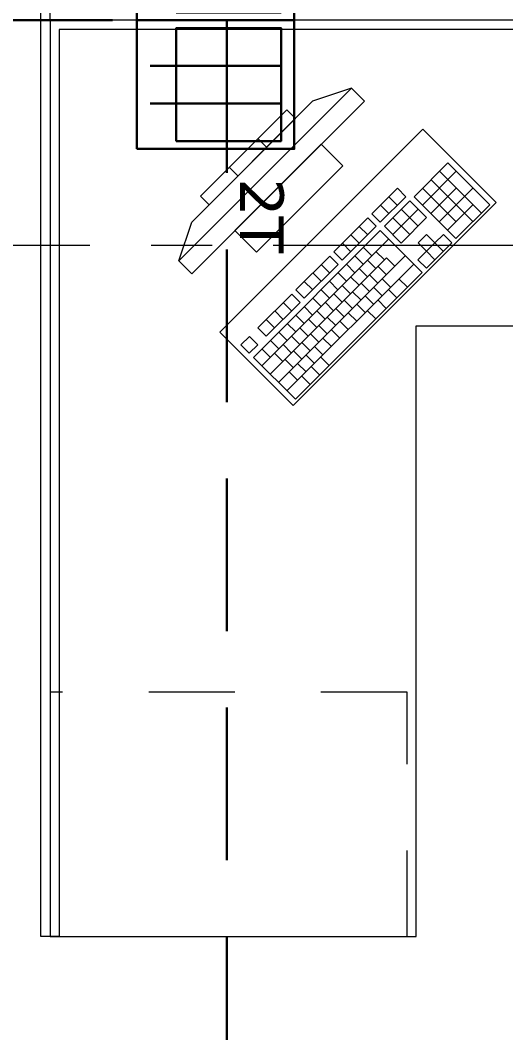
# Model space of a CAD drawing. Header units: inches. Extents: x -19 to 5698, y -728 to 92.
# Drawn here: x 138.352 to 139.148, y 33.118 to 34.775 of the extents above; entities that cross this region are included whole.
import ezdxf

# ---------------------------------------------------------------- set-up
doc = ezdxf.new("R2010")
doc.units = ezdxf.units.IN
doc.header["$MEASUREMENT"] = 0
for name, pattern in [('HIDDEN', [0.375, 0.25, -0.125]), ('Punto & Raya', [0.65, 0.5, -0.075, 0, -0.075]), ('Rayas', [0.282222, 0.141111, -0.141111])]:
    doc.linetypes.add(name, pattern=pattern)
doc.layers.get('0').update_dxf_attribs({"color": 61})
doc.layers.add('00 conduct tomacorr', color=120, linetype='HIDDEN', lineweight=30)
doc.layers.add('Interior - Mobiliario', color=7, linetype='Continuous')
doc.layers.add('Marcador - Secciones', color=7, linetype='Continuous')

# ---------------------------------------------------------------- blocks, each defined once
blk = doc.blocks.new('CAJA POP UP 6 MODULOS')
at = {"layer": '00 conduct tomacorr', "linetype": 'Continuous'}
for p, q in [((-0.095, -0.165), (-0.095, -0.0151)), ((-0.052, -0.165), (-0.052, -0.0151)), ((0.052, -0.165), (0.052, -0.0151)), ((0.095, -0.165), (0.095, -0.0151)), ((0, -0.165), (0, -0.18))]:
    blk.add_line(p, q, dxfattribs=at)
for points in [[(-0.147, 0), (0.147, 0), (0.147, -0.18), (-0.147, -0.18)], [(0, 0), (0.147, 0), (0.147, -0.18), (0, -0.18)]]:
    blk.add_lwpolyline(points, close=True, dxfattribs=at)
for points in [[(-0.138, -0.045), (-0.009, -0.045), (-0.009, -0.165), (-0.138, -0.165), (-0.138, -0.045)], [(0.009, -0.045), (0.138, -0.045), (0.138, -0.165), (0.009, -0.165), (0.009, -0.045)]]:
    blk.add_lwpolyline(points, dxfattribs=at)
at = {"color": 1, "insert": (-0.1807, -0.168), "char_height": 0.05, "attachment_point": 1, "rotation": 180}
blk.add_mtext_dynamic_manual_height_columns('{\\fVerdana|b0|i0|c0|p34;2T}', width=0.000481, gutter_width=0.1561, heights=[0], dxfattribs=at)

msp = doc.modelspace()

# ---------------------------------------------------------------- linework, layer by layer
at = {"layer": '00 conduct tomacorr'}
for p, q in [((127.0037, 34.775, 0), (138.6907, 34.775)), ((138.6907, 34.775), (138.6907, 30.2))]:
    msp.add_line(p, q, dxfattribs=at)
at = {"layer": 'Interior - Mobiliario', "color": 175, "linetype": 'Continuous', "lineweight": 13}
for p, q in [((138.3861, 34.76), (138.3861, 34.79)), ((138.3861, 33.275), (138.3861, 34.76)), ((138.4161, 34.76), (138.4161, 33.275)), ((139.7011, 34.76), (138.4161, 34.76)), ((138.895, 34.6639), (138.6121, 34.3811)), ((138.895, 34.6639), (138.8313, 34.6427)), ((138.9162, 34.6427), (138.895, 34.6639)), ((138.6334, 34.3599), (138.9162, 34.6427)), ((138.6334, 34.4447), (138.8313, 34.6427)), ((138.7889, 34.6286), (138.6475, 34.4872)), ((138.8031, 34.6144), (138.7889, 34.6286)), ((138.6616, 34.473), (138.8031, 34.6144)), ((138.7559, 34.5673), (138.7418, 34.5814)), ((138.8455, 34.572), (138.7041, 34.4306)), ((138.8808, 34.5367), (138.8455, 34.572)), ((139.0529, 34.5416), (138.9976, 34.4862)), ((139.1215, 34.4731), (139.0529, 34.5416)), ((138.7088, 34.5202), (138.6946, 34.5343)), ((138.7394, 34.3952), (138.8808, 34.5367)), ((139.0113, 34.4725), (139.0667, 34.5279)), ((139.1077, 34.4592), (139.0391, 34.5278)), ((139.0938, 34.4454), (139.0253, 34.5139)), ((138.9701, 34.4999), (138.9285, 34.4583)), ((138.9838, 34.4862), (138.9701, 34.4999)), ((139.0663, 34.4452), (139.0114, 34.5001)), ((139.025, 34.4588), (139.0665, 34.5003)), ((139.0387, 34.4451), (139.0941, 34.5005)), ((138.6475, 34.4872), (138.6616, 34.473)), ((138.9422, 34.4446), (138.9838, 34.4862)), ((138.9906, 34.4793), (138.9491, 34.4378)), ((138.9699, 34.4723), (138.9562, 34.486)), ((139.0181, 34.4519), (138.9906, 34.4793)), ((138.9976, 34.4862), (139.0661, 34.4177)), ((138.9285, 34.4583), (138.9422, 34.4446)), ((138.9561, 34.4585), (138.9424, 34.4722)), ((138.9628, 34.4241), (139.0043, 34.4656)), ((139.0042, 34.438), (138.9768, 34.4655)), ((139.0524, 34.4314), (139.094, 34.4729)), ((139.0661, 34.4177), (139.1215, 34.4731)), ((138.6121, 34.3811), (138.6334, 34.4447)), ((138.9216, 34.4514), (138.8662, 34.396)), ((138.9353, 34.4377), (138.9216, 34.4514)), ((138.9904, 34.4242), (138.9629, 34.4516)), ((138.9765, 34.4103), (139.0181, 34.4519)), ((138.7041, 34.4306), (138.7394, 34.3952)), ((138.9422, 34.4308), (138.7345, 34.2231)), ((138.8799, 34.3823), (138.9353, 34.4377)), ((138.9215, 34.4239), (138.9078, 34.4376)), ((139.0107, 34.3623), (138.9422, 34.4308)), ((138.9491, 34.4378), (138.9765, 34.4103)), ((138.7482, 34.2094), (138.9559, 34.4171)), ((138.8938, 34.3962), (138.8801, 34.4099)), ((138.9076, 34.41), (138.8939, 34.4237)), ((139.0179, 34.4243), (139.0041, 34.4105)), ((139.0041, 34.4105), (139.0178, 34.3968)), ((139.0177, 34.3692), (139.0592, 34.4107)), ((139.0178, 34.3968), (139.0316, 34.4106)), ((139.0316, 34.4106), (139.0179, 34.4243)), ((139.0455, 34.4245), (139.0316, 34.4106)), ((139.0454, 34.3969), (139.0316, 34.4106)), ((139.0592, 34.4107), (139.0455, 34.4245)), ((138.8662, 34.396), (138.8799, 34.3823)), ((138.9282, 34.3894), (138.9145, 34.4031)), ((138.9488, 34.3826), (138.9351, 34.3964)), ((139.0178, 34.3968), (139.0039, 34.3829)), ((139.0315, 34.383), (139.0178, 34.3968)), ((138.6121, 34.3811), (138.6334, 34.3599)), ((138.7619, 34.1957), (138.9523, 34.3861)), ((138.7756, 34.182), (138.9833, 34.3897)), ((138.7893, 34.1683), (138.997, 34.376)), ((138.8593, 34.3891), (138.8039, 34.3337)), ((138.8176, 34.32), (138.873, 34.3754)), ((138.8591, 34.3615), (138.8454, 34.3753)), ((138.873, 34.3754), (138.8593, 34.3891)), ((138.9005, 34.3617), (138.8868, 34.3755)), ((138.9143, 34.3756), (138.9006, 34.3893)), ((138.935, 34.3688), (138.9213, 34.3825)), ((138.966, 34.3724), (138.9523, 34.3861)), ((139.0039, 34.3829), (139.0177, 34.3692)), ((138.803, 34.1546), (139.0107, 34.3623)), ((138.8453, 34.3477), (138.8316, 34.3614)), ((138.8866, 34.3479), (138.8729, 34.3616)), ((138.9211, 34.3549), (138.9074, 34.3687)), ((138.9383, 34.3447), (138.9246, 34.3584)), ((138.9522, 34.3585), (138.9384, 34.3723)), ((138.8315, 34.3338), (138.8177, 34.3476)), ((138.8728, 34.334), (138.8591, 34.3478)), ((138.9073, 34.3411), (138.8936, 34.3548)), ((138.9245, 34.3308), (138.9107, 34.3446)), ((138.9589, 34.3379), (138.9452, 34.3516)), ((138.9865, 34.338), (138.9728, 34.3518)), ((138.797, 34.3268), (138.7416, 34.2714)), ((138.8107, 34.3131), (138.797, 34.3268)), ((138.8039, 34.3337), (138.8176, 34.32)), ((138.8589, 34.3202), (138.8452, 34.3339)), ((138.8796, 34.3134), (138.8659, 34.3271)), ((138.8934, 34.3273), (138.8797, 34.341)), ((138.9106, 34.317), (138.8969, 34.3307)), ((138.9451, 34.3241), (138.9314, 34.3378)), ((138.9692, 34.3207), (138.9555, 34.3344)), ((138.7553, 34.2577), (138.8107, 34.3131)), ((138.7968, 34.2992), (138.7831, 34.3129)), ((138.8451, 34.3063), (138.8314, 34.3201)), ((138.8657, 34.2996), (138.852, 34.3133)), ((138.8968, 34.3032), (138.883, 34.3169)), ((138.9174, 34.2964), (138.9037, 34.3101)), ((138.9312, 34.3102), (138.9175, 34.3239)), ((138.9519, 34.3034), (138.9382, 34.3171)), ((138.783, 34.2854), (138.7693, 34.2991)), ((138.8174, 34.2787), (138.8037, 34.2924)), ((138.8313, 34.2925), (138.8175, 34.3062)), ((138.8519, 34.2857), (138.8382, 34.2994)), ((138.8829, 34.2893), (138.8692, 34.303)), ((138.9036, 34.2825), (138.8898, 34.2962)), ((138.9346, 34.2861), (138.9209, 34.2998)), ((138.7691, 34.2715), (138.7554, 34.2852)), ((138.8036, 34.2648), (138.7898, 34.2785)), ((138.838, 34.2719), (138.8243, 34.2856)), ((138.8691, 34.2755), (138.8554, 34.2892)), ((138.8897, 34.2687), (138.876, 34.2824)), ((138.7416, 34.2714), (138.7553, 34.2577)), ((138.7897, 34.251), (138.776, 34.2647)), ((138.8242, 34.258), (138.8105, 34.2717)), ((138.8414, 34.2478), (138.8277, 34.2615)), ((138.8552, 34.2616), (138.8415, 34.2753)), ((138.8759, 34.2548), (138.8621, 34.2685)), ((138.7277, 34.2575), (138.7139, 34.2437)), ((138.7139, 34.2437), (138.7276, 34.23)), ((138.7276, 34.23), (138.7414, 34.2438)), ((138.7414, 34.2438), (138.7277, 34.2575)), ((138.7759, 34.2371), (138.7622, 34.2508)), ((138.7965, 34.2303), (138.7828, 34.244)), ((138.8103, 34.2442), (138.7966, 34.2579)), ((138.8275, 34.2339), (138.8138, 34.2476)), ((138.862, 34.241), (138.8483, 34.2547)), ((138.762, 34.2233), (138.7483, 34.237)), ((138.7827, 34.2165), (138.7689, 34.2302)), ((138.8137, 34.2201), (138.8, 34.2338)), ((138.8343, 34.2133), (138.8206, 34.227)), ((138.8482, 34.2271), (138.8344, 34.2408)), ((138.7345, 34.2231), (138.803, 34.1546)), ((138.7998, 34.2062), (138.7861, 34.2199)), ((138.8205, 34.1994), (138.8068, 34.2131)), ((138.8584, 34.21), (138.8447, 34.2237)), ((138.8066, 34.1856), (138.7929, 34.1993)), ((138.8273, 34.1788), (138.8135, 34.1925)), ((138.8428, 34.1944), (138.8291, 34.2081)), ((138.4161, 33.275), (138.3861, 33.275))]:
    msp.add_line(p, q, dxfattribs=at)
at = {"layer": 'Interior - Mobiliario', "color": 175, "linetype": 'Rayas', "lineweight": 13}
for p, q in [((138.9861, 33.675), (138.4011, 33.675)), ((138.9861, 33.275), (138.9861, 33.675))]:
    msp.add_line(p, q, dxfattribs=at)
at = {"layer": 'Interior - Mobiliario', "color": 175, "linetype": 'Continuous', "lineweight": 13, "flags": 128}
for points in [[(138.4011, 34.775), (138.4011, 36.275), (139.0011, 36.275), (139.0011, 35.275), (139.7011, 35.275), (139.7011, 34.775)], [(138.4011, 34.775), (138.4011, 33.275), (139.0011, 33.275), (139.0011, 34.275), (139.7011, 34.275), (139.7011, 34.775)], [(138.6793, 34.2644), (138.7995, 34.1442), (139.1319, 34.4765), (139.0117, 34.5968)]]:
    msp.add_lwpolyline(points, close=True, dxfattribs=at)
at = {"layer": 'Marcador - Secciones', "color": 251, "linetype": 'Punto & Raya', "lineweight": 13, "true_color": 0x636466}
msp.add_line((97.1666, 34.4067), (148.4403, 34.4067), dxfattribs=at)

# ---------------------------------------------------------------- block references
at = {"layer": '00 conduct tomacorr', "xscale": 1.432830642179531, "yscale": 1.432830642179531, "zscale": 1.432830642179531, "rotation": 89.99999999999997}
msp.add_blockref('CAJA POP UP 6 MODULOS', (138.5433, 34.775, 0), dxfattribs=at)

doc.saveas('drawing.dxf')
